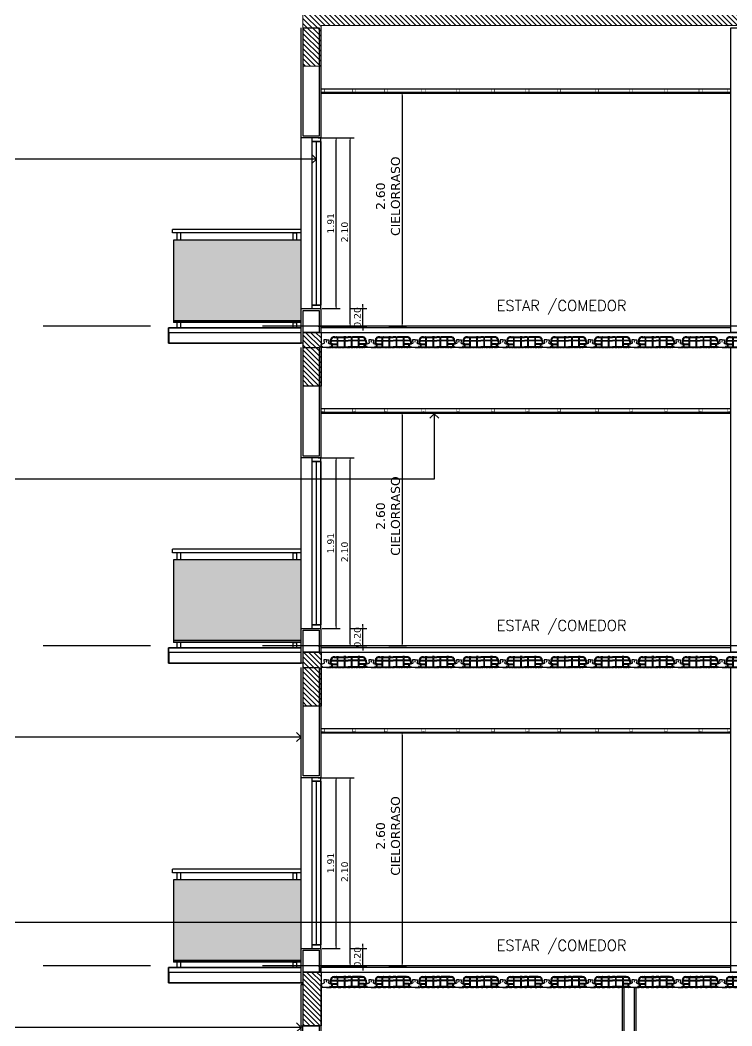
# Model space of a CAD drawing. Header units: metres. Extents: x 126 to 596, y -539 to -70.
# Drawn here: x 337.59 to 345.53, y -383.05 to -371.83 of the extents above; entities that cross this region are included whole.
import ezdxf
from ezdxf import colors
from ezdxf.entities.mleader import LeaderData, LeaderLine
from ezdxf.math import Vec2, Vec3

# ---------------------------------------------------------------- set-up
doc = ezdxf.new("R2010")
doc.units = ezdxf.units.M
doc.header["$LTSCALE"] = 10
doc.linetypes.add('DASHED2', pattern=[0.375, 0.25, -0.125])
doc.linetypes.add('HIDDEN', pattern=[0.375, 0.25, -0.125])
for name, color, linetype in [('01', 1, 'Continuous'), ('02', 2, 'Continuous'), ('1_MUROS', 6, 'Continuous'), ('A- Hatch Hormigon', 255, 'Continuous'), ('A-Aberturas', 2, 'Continuous'), ('A-Autos', 254, 'Continuous'), ('A-Muros', 4, 'Continuous'), ('A-Referencias', 2, 'Continuous'), ('Corte t', 2, 'Continuous'), ('Dr Bloques', 1, 'Continuous'), ('Dr Ejes en bloque', 4, 'Continuous'), ('Fachada 02', 2, 'Continuous'), ('Losa rap sapito', 251, 'Continuous'), ('PISO', 251, 'Continuous'), ('Texto', 3, 'Continuous'), ('V-01', 1, 'Continuous')]:
    doc.layers.add(name, color=color, linetype=linetype)
doc.layers.add('Dimension', color=3, linetype='Continuous', lineweight=5)
doc.layers.add('PILAR_HORMIGON', color=5, linetype='Continuous', lineweight=20)
doc.layers.add('M1-Muro Común 20', color=12, linetype='Continuous', transparency=0.5)
doc.styles.add('1-100', font='arial.ttf', dxfattribs={"height": 0.15})
doc.styles.add('T12', font='romans.shx', dxfattribs={"height": 0.12})
doc.styles.add('Verdana', font='verdana.ttf')
doc.dimstyles.new('ST-COTA-25', dxfattribs={"dimscale": 0.25, "dimtxt": 0.3, "dimasz": 0.1, "dimexe": 0.18, "dimexo": 0.0625, "dimgap": 0.09, "dimtad": 1, "dimzin": 1, "dimdsep": 46, "dimtxsty": 'Verdana', "dimblk1": 'COTA_N', "dimblk2": 'COTA_N', "dimsah": 1, "dimcen": 0.09, "dimclrd": 8, "dimclre": 8, "dimclrt": 7, "dimadec": 0, "dimazin": 0, "dimtfac": 1, "dimtix": 1, "dimtmove": 0, "dimatfit": 3, "dimldrblk": 'COTA_N', "dimfxl": 0.18, "dimtolj": 1, "dimtzin": 0, "dimarcsym": 0})

# ---------------------------------------------------------------- blocks, each defined once
blk = doc.blocks.new('COTA_N')
for p, q in [((-1, 0), (0, 0)), ((0, 0.5), (0, -0.5))]:
    blk.add_line(p, q)
at = {"color": 3, "const_width": 0.065}
blk.add_lwpolyline([(0.14, 0.14), (0.28, 0.28), (0, 0), (-0.14, -0.14), (-0.28, -0.28)], dxfattribs=at)
blk = doc.blocks.new('*D130')
at = {"layer": 'Defpoints', "color": 0, "transparency": 16777216}
for p in [(0.441, 2.67), (0.441, 0.07), (0.607, 0.07)]:
    blk.add_point(p, dxfattribs=at)
at = {"layer": 'Dimension', "color": 8, "lineweight": -2, "transparency": 16777216}
for p, q in [((0.456, 2.67), (0.652, 2.67)), ((0.607, 2.645), (0.607, 0.095)), ((0.456, 0.07), (0.652, 0.07))]:
    blk.add_line(p, q, dxfattribs=at)
at = {"layer": 'Dimension', "color": 8, "lineweight": -2, "transparency": 16777216, "xscale": 0.025, "yscale": 0.025, "zscale": 0.025}
for p, rotation in [((0.607, 2.67), 90), ((0.607, 0.07), 270)]:
    blk.add_blockref('COTA_N', p, dxfattribs=dict(at, rotation=rotation))
at = {"layer": 'Dimension', "color": 2, "transparency": 16777216, "insert": (0.448, 1.52), "char_height": 0.1, "attachment_point": 5, "rotation": 90, "style": 'Verdana'}
blk.add_mtext('\\A1;2.60\\PCIELORRASO', dxfattribs=at)
blk = doc.blocks.new('*D137')
at = {"layer": 'Defpoints', "color": 0, "transparency": 16777216}
for p in [(0, 0.265), (0.168, 0.265), (-0.301, 0.07)]:
    blk.add_point(p, dxfattribs=at)
at = {"layer": 'Dimension', "color": 8, "lineweight": -2, "transparency": 16777216}
for p, q in [((0.016, 0.265), (0.213, 0.265)), ((0.168, 0.29), (0.168, 0.315)), ((0.168, 0.07), (0.168, 0.265)), ((-0.285, 0.07), (0.213, 0.07)), ((0.168, 0.045), (0.168, 0.02))]:
    blk.add_line(p, q, dxfattribs=at)
at = {"layer": 'Dimension', "color": 8, "lineweight": -2, "transparency": 16777216, "xscale": 0.025, "yscale": 0.025, "zscale": 0.025}
for p, rotation in [((0.168, 0.265), 270), ((0.168, 0.07), 90)]:
    blk.add_blockref('COTA_N', p, dxfattribs=dict(at, rotation=rotation))
at = {"layer": 'Dimension', "color": 2, "transparency": 16777216, "insert": (0.106, 0.167), "char_height": 0.075, "attachment_point": 5, "rotation": 90, "style": 'Verdana'}
blk.add_mtext('\\A1;0.20', dxfattribs=at)
blk = doc.blocks.new('*D138')
at = {"layer": 'Defpoints', "color": 0, "transparency": 16777216}
for p in [(-0.301, 2.17), (-0.131, 2.17), (-0.301, 0.265)]:
    blk.add_point(p, dxfattribs=at)
at = {"layer": 'Dimension', "color": 8, "lineweight": -2, "transparency": 16777216}
for p, q in [((-0.286, 2.17), (-0.086, 2.17)), ((-0.131, 0.29), (-0.131, 2.145)), ((-0.286, 0.265), (-0.086, 0.265))]:
    blk.add_line(p, q, dxfattribs=at)
at = {"layer": 'Dimension', "color": 8, "lineweight": -2, "transparency": 16777216, "xscale": 0.025, "yscale": 0.025, "zscale": 0.025}
for p, rotation in [((-0.131, 2.17), 90), ((-0.131, 0.265), 270)]:
    blk.add_blockref('COTA_N', p, dxfattribs=dict(at, rotation=rotation))
at = {"layer": 'Dimension', "color": 2, "transparency": 16777216, "insert": (-0.192, 1.218), "char_height": 0.075, "attachment_point": 5, "rotation": 90, "style": 'Verdana'}
blk.add_mtext('\\A1;1.91', dxfattribs=at)
blk = doc.blocks.new('*D132')
at = {"layer": 'Defpoints', "color": 0, "transparency": 16777216}
for p in [(-0.349, 2.17), (0.026, 2.17), (-0.348, 0.07)]:
    blk.add_point(p, dxfattribs=at)
at = {"layer": 'Dimension', "color": 8, "lineweight": -2, "transparency": 16777216}
for p, q in [((-0.333, 2.17), (0.071, 2.17)), ((0.026, 0.095), (0.026, 2.145)), ((-0.332, 0.07), (0.071, 0.07))]:
    blk.add_line(p, q, dxfattribs=at)
at = {"layer": 'Dimension', "color": 8, "lineweight": -2, "transparency": 16777216, "xscale": 0.025, "yscale": 0.025, "zscale": 0.025}
for p, rotation in [((0.026, 2.17), 90), ((0.026, 0.07), 270)]:
    blk.add_blockref('COTA_N', p, dxfattribs=dict(at, rotation=rotation))
at = {"layer": 'Dimension', "color": 2, "transparency": 16777216, "insert": (-0.036, 1.12), "char_height": 0.075, "attachment_point": 5, "rotation": 90, "style": 'Verdana'}
blk.add_mtext('\\A1;2.10', dxfattribs=at)
blk = doc.blocks.new('VIGUETA NUEVA')
at = {"layer": '02'}
for p, q in [((852.277, 1549.624), (852.243, 1549.611)), ((852.243, 1549.581), (852.243, 1549.611)), ((852.243, 1549.581), (852.248, 1549.576)), ((852.305, 1549.576), (852.248, 1549.576)), ((852.305, 1549.666), (852.277, 1549.666)), ((852.277, 1549.666), (852.277, 1549.661)), ((852.277, 1549.661), (852.281, 1549.631)), ((852.305, 1549.666), (852.334, 1549.666)), ((852.305, 1549.576), (852.363, 1549.576)), ((852.334, 1549.661), (852.33, 1549.631)), ((852.334, 1549.666), (852.334, 1549.661)), ((852.334, 1549.624), (852.368, 1549.611)), ((852.368, 1549.581), (852.363, 1549.576)), ((852.368, 1549.581), (852.368, 1549.611))]:
    blk.add_line(p, q, dxfattribs=at)
for centre, start, end in [((852.274, 1549.631), 294.8533, 4.4381), ((852.337, 1549.631), 175.5619, 245.1467)]:
    blk.add_arc(centre, 0.00704, start, end, dxfattribs=at)
blk = doc.blocks.new('VIGUETA NUEVA1')
at = {"layer": 'PISO'}
for centre in [(-0.044, -0.081), (0, -0.02), (0.05, -0.081)]:
    blk.add_circle(centre, 0.00324, dxfattribs=at)
at = {"layer": '1_MUROS'}
blk.add_blockref('VIGUETA NUEVA', (-852.305, -1549.666), dxfattribs=at)
blk = doc.blocks.new('Losa rap zapito')
at = {"layer": 'Losa rap sapito'}
for p, q in [((283.728, -291.824), (283.726, -291.839)), ((283.746, -291.848), (283.728, -291.842)), ((283.732, -291.804), (283.729, -291.823)), ((283.739, -291.812), (283.736, -291.833)), ((283.753, -291.842), (283.738, -291.836)), ((283.742, -291.81), (283.805, -291.81)), ((283.744, -291.804), (283.805, -291.804)), ((283.747, -291.88), (283.746, -291.848)), ((283.753, -291.81), (283.805, -291.81)), ((283.753, -291.842), (283.805, -291.842)), ((283.756, -291.849), (283.805, -291.849)), ((283.771, -291.772), (283.805, -291.772)), ((283.781, -291.764), (283.8, -291.764)), ((283.801, -291.763), (283.821, -291.763)), ((283.808, -291.801), (283.808, -291.775)), ((283.808, -291.839), (283.808, -291.813)), ((283.815, -291.801), (283.815, -291.775)), ((283.815, -291.872), (283.815, -291.813)), ((283.818, -291.772), (283.884, -291.772)), ((283.818, -291.804), (283.884, -291.804)), ((283.818, -291.81), (283.884, -291.81)), ((283.821, -291.764), (283.881, -291.764)), ((283.901, -291.763), (283.882, -291.763)), ((283.887, -291.801), (283.887, -291.775)), ((283.887, -291.872), (283.887, -291.813)), ((283.894, -291.801), (283.894, -291.775)), ((283.894, -291.872), (283.894, -291.813)), ((283.897, -291.772), (283.93, -291.772)), ((283.897, -291.804), (283.93, -291.804)), ((283.897, -291.81), (283.93, -291.81)), ((283.902, -291.764), (283.93, -291.764)), ((283.959, -291.764), (283.93, -291.764)), ((283.964, -291.772), (283.93, -291.772)), ((283.964, -291.804), (283.93, -291.804)), ((283.964, -291.81), (283.93, -291.81)), ((283.96, -291.763), (283.979, -291.763)), ((283.967, -291.801), (283.967, -291.775)), ((283.967, -291.872), (283.967, -291.813)), ((283.973, -291.801), (283.973, -291.775)), ((283.973, -291.872), (283.973, -291.813)), ((284.043, -291.772), (283.976, -291.772)), ((284.043, -291.804), (283.976, -291.804)), ((284.043, -291.81), (283.976, -291.81)), ((284.039, -291.764), (283.98, -291.764)), ((284.059, -291.763), (284.04, -291.763)), ((284.046, -291.801), (284.046, -291.775)), ((284.046, -291.872), (284.046, -291.813)), ((284.053, -291.801), (284.053, -291.775)), ((284.053, -291.839), (284.053, -291.813)), ((284.09, -291.772), (284.056, -291.772)), ((284.117, -291.804), (284.056, -291.804)), ((284.119, -291.81), (284.056, -291.81)), ((284.107, -291.81), (284.056, -291.81)), ((284.107, -291.842), (284.056, -291.842)), ((284.104, -291.849), (284.056, -291.849)), ((284.079, -291.764), (284.06, -291.764)), ((284.107, -291.842), (284.123, -291.836)), ((284.114, -291.88), (284.115, -291.848)), ((284.115, -291.848), (284.133, -291.842)), ((284.121, -291.812), (284.125, -291.833)), ((284.129, -291.804), (284.131, -291.823)), ((284.133, -291.824), (284.135, -291.839)), ((283.754, -291.884), (283.75, -291.884)), ((283.754, -291.884), (283.752, -291.884)), ((283.754, -291.884), (283.752, -291.884)), ((283.754, -291.872), (283.754, -291.851)), ((283.754, -291.884), (283.754, -291.883)), ((283.754, -291.883), (283.76, -291.883)), ((283.757, -291.875), (283.805, -291.875)), ((283.76, -291.884), (283.76, -291.883)), ((283.76, -291.884), (283.766, -291.884)), ((283.771, -291.883), (283.766, -291.883)), ((283.766, -291.884), (283.766, -291.883)), ((283.771, -291.884), (283.771, -291.883)), ((283.771, -291.884), (283.777, -291.884)), ((283.777, -291.884), (283.777, -291.883)), ((283.783, -291.883), (283.777, -291.883)), ((283.783, -291.884), (283.783, -291.883)), ((283.783, -291.884), (283.789, -291.884)), ((283.789, -291.884), (283.789, -291.883)), ((283.789, -291.883), (283.795, -291.883)), ((283.795, -291.884), (283.795, -291.883)), ((283.8, -291.884), (283.795, -291.884)), ((283.8, -291.883), (283.806, -291.883)), ((283.8, -291.884), (283.8, -291.883)), ((283.806, -291.884), (283.806, -291.883)), ((283.812, -291.884), (283.806, -291.884)), ((283.808, -291.872), (283.808, -291.852)), ((283.812, -291.883), (283.818, -291.883)), ((283.812, -291.884), (283.812, -291.883)), ((283.812, -291.883), (283.818, -291.883)), ((283.818, -291.875), (283.884, -291.875)), ((283.818, -291.884), (283.818, -291.883)), ((283.818, -291.884), (283.823, -291.884)), ((283.829, -291.883), (283.823, -291.883)), ((283.823, -291.884), (283.823, -291.883)), ((283.829, -291.884), (283.829, -291.883)), ((283.829, -291.884), (283.835, -291.884)), ((283.835, -291.884), (283.835, -291.883)), ((283.841, -291.883), (283.835, -291.883)), ((283.841, -291.884), (283.841, -291.883)), ((283.841, -291.884), (283.847, -291.884)), ((283.847, -291.884), (283.847, -291.883)), ((283.847, -291.883), (283.852, -291.883)), ((283.852, -291.884), (283.852, -291.883)), ((283.858, -291.884), (283.852, -291.884)), ((283.858, -291.883), (283.864, -291.883)), ((283.858, -291.884), (283.858, -291.883)), ((283.864, -291.884), (283.864, -291.883)), ((283.87, -291.884), (283.864, -291.884)), ((283.87, -291.883), (283.875, -291.883)), ((283.87, -291.884), (283.87, -291.883)), ((283.87, -291.883), (283.875, -291.883)), ((283.875, -291.884), (283.875, -291.883)), ((283.875, -291.884), (283.881, -291.884)), ((283.887, -291.883), (283.881, -291.883)), ((283.881, -291.884), (283.881, -291.883)), ((283.887, -291.884), (283.887, -291.883)), ((283.887, -291.884), (283.893, -291.884)), ((283.893, -291.884), (283.893, -291.883)), ((283.899, -291.883), (283.893, -291.883)), ((283.897, -291.875), (283.93, -291.875)), ((283.899, -291.884), (283.899, -291.883)), ((283.899, -291.884), (283.904, -291.884)), ((283.904, -291.884), (283.904, -291.883)), ((283.904, -291.883), (283.91, -291.883)), ((283.91, -291.884), (283.91, -291.883)), ((283.916, -291.884), (283.91, -291.884)), ((283.916, -291.883), (283.922, -291.883)), ((283.916, -291.884), (283.916, -291.883)), ((283.922, -291.884), (283.922, -291.883)), ((283.927, -291.884), (283.922, -291.884)), ((283.927, -291.884), (283.927, -291.883)), ((283.927, -291.883), (283.93, -291.883)), ((283.964, -291.875), (283.93, -291.875)), ((283.933, -291.883), (283.93, -291.883)), ((283.933, -291.884), (283.933, -291.883)), ((283.933, -291.884), (283.939, -291.884)), ((283.945, -291.883), (283.939, -291.883)), ((283.939, -291.884), (283.939, -291.883)), ((283.945, -291.884), (283.945, -291.883)), ((283.945, -291.884), (283.951, -291.884)), ((283.951, -291.884), (283.951, -291.883)), ((283.956, -291.883), (283.951, -291.883)), ((283.956, -291.884), (283.956, -291.883)), ((283.962, -291.884), (283.956, -291.884)), ((283.962, -291.884), (283.962, -291.883)), ((283.962, -291.883), (283.968, -291.883)), ((283.968, -291.884), (283.968, -291.883)), ((283.974, -291.884), (283.968, -291.884)), ((283.974, -291.883), (283.98, -291.883)), ((283.974, -291.884), (283.974, -291.883)), ((284.043, -291.875), (283.976, -291.875)), ((283.98, -291.884), (283.98, -291.883)), ((283.985, -291.884), (283.98, -291.884)), ((283.991, -291.883), (283.985, -291.883)), ((283.985, -291.884), (283.985, -291.883)), ((283.991, -291.883), (283.985, -291.883)), ((283.991, -291.884), (283.991, -291.883)), ((283.991, -291.884), (283.997, -291.884)), ((284.003, -291.883), (283.997, -291.883)), ((283.997, -291.884), (283.997, -291.883)), ((284.003, -291.884), (284.003, -291.883)), ((284.003, -291.884), (284.008, -291.884)), ((284.008, -291.884), (284.008, -291.883)), ((284.014, -291.883), (284.008, -291.883)), ((284.014, -291.884), (284.014, -291.883)), ((284.02, -291.884), (284.014, -291.884)), ((284.02, -291.884), (284.02, -291.883)), ((284.02, -291.883), (284.026, -291.883)), ((284.026, -291.884), (284.026, -291.883)), ((284.032, -291.884), (284.026, -291.884)), ((284.032, -291.883), (284.037, -291.883)), ((284.032, -291.884), (284.032, -291.883)), ((284.037, -291.884), (284.037, -291.883)), ((284.043, -291.884), (284.037, -291.884)), ((284.049, -291.883), (284.043, -291.883)), ((284.043, -291.884), (284.043, -291.883)), ((284.049, -291.883), (284.043, -291.883)), ((284.049, -291.884), (284.049, -291.883)), ((284.049, -291.884), (284.055, -291.884)), ((284.053, -291.872), (284.053, -291.852)), ((284.06, -291.883), (284.055, -291.883)), ((284.055, -291.884), (284.055, -291.883)), ((284.104, -291.875), (284.056, -291.875)), ((284.06, -291.884), (284.06, -291.883)), ((284.06, -291.884), (284.066, -291.884)), ((284.066, -291.884), (284.066, -291.883)), ((284.072, -291.883), (284.066, -291.883)), ((284.072, -291.884), (284.072, -291.883)), ((284.078, -291.884), (284.072, -291.884)), ((284.078, -291.884), (284.078, -291.883)), ((284.078, -291.883), (284.084, -291.883)), ((284.084, -291.884), (284.084, -291.883)), ((284.089, -291.884), (284.084, -291.884)), ((284.089, -291.883), (284.095, -291.883)), ((284.089, -291.884), (284.089, -291.883)), ((284.095, -291.884), (284.095, -291.883)), ((284.101, -291.884), (284.095, -291.884)), ((284.101, -291.884), (284.101, -291.883)), ((284.107, -291.883), (284.101, -291.883)), ((284.107, -291.872), (284.107, -291.851)), ((284.107, -291.884), (284.107, -291.883)), ((284.107, -291.884), (284.109, -291.884)), ((284.107, -291.884), (284.109, -291.884)), ((284.107, -291.884), (284.11, -291.884))]:
    blk.add_line(p, q, dxfattribs=at)
for centre, radius, start, end in [((283.729, -291.839), 0.00289, 171.8699, 249.444), ((283.729, -291.824), 0.000963, 81.8699, 171.8699), ((283.772, -291.804), 0.0404, 77.2971, 181.0135), ((283.739, -291.833), 0.00289, 171.8699, 249.444), ((283.742, -291.813), 0.00289, 90, 165.2593), ((283.772, -291.804), 0.0317, 92.259, 174.7894), ((283.744, -291.801), 0.00289, 180.2316, 270), ((283.756, -291.852), 0.00289, 90, 168.5947), ((283.801, -291.764), 0.000963, 90, 180), ((283.805, -291.775), 0.00289, 0, 90), ((283.805, -291.801), 0.00289, 270, 0), ((283.805, -291.813), 0.00289, 0, 90), ((283.805, -291.839), 0.00289, 270, 0), ((283.805, -291.852), 0.00289, 0, 90), ((283.818, -291.775), 0.00289, 90, 180), ((283.818, -291.801), 0.00289, 180, 270), ((283.818, -291.813), 0.00289, 90, 180), ((283.821, -291.764), 0.000963, 0, 90), ((283.882, -291.764), 0.000963, 90, 180), ((283.884, -291.775), 0.00289, 0, 90), ((283.884, -291.801), 0.00289, 270, 0), ((283.884, -291.813), 0.00289, 0, 90), ((283.897, -291.775), 0.00289, 90, 180), ((283.897, -291.801), 0.00289, 180, 270), ((283.897, -291.813), 0.00289, 90, 180), ((283.901, -291.764), 0.000963, 0, 90), ((283.96, -291.764), 0.000963, 90, 180), ((283.964, -291.775), 0.00289, 0, 90), ((283.964, -291.801), 0.00289, 270, 0), ((283.964, -291.813), 0.00289, 0, 90), ((283.976, -291.775), 0.00289, 90, 180), ((283.976, -291.801), 0.00289, 180, 270), ((283.976, -291.813), 0.00289, 90, 180), ((283.979, -291.764), 0.000963, 0, 90), ((284.04, -291.764), 0.000963, 90, 180), ((284.043, -291.775), 0.00289, 0, 90), ((284.043, -291.801), 0.00289, 270, 0), ((284.043, -291.813), 0.00289, 0, 90), ((284.056, -291.775), 0.00289, 90, 180), ((284.056, -291.801), 0.00289, 180, 270), ((284.056, -291.813), 0.00289, 90, 180), ((284.056, -291.839), 0.00289, 180, 270), ((284.056, -291.852), 0.00289, 90, 180), ((284.059, -291.764), 0.000963, 0, 90), ((284.088, -291.804), 0.0404, 358.9865, 102.7029), ((284.088, -291.804), 0.0317, 5.2106, 87.741), ((284.104, -291.852), 0.00289, 11.4053, 90), ((284.117, -291.801), 0.00289, 270, 359.7684), ((284.119, -291.813), 0.00289, 14.7407, 90), ((284.122, -291.833), 0.00289, 290.556, 8.1301), ((284.132, -291.824), 0.000963, 8.1301, 98.1301), ((284.132, -291.839), 0.00289, 290.556, 8.1301), ((283.751, -291.88), 0.0039, 182.4799, 268.1248), ((283.757, -291.872), 0.00289, 180, 271.41), ((283.805, -291.872), 0.00289, 270, 0), ((283.818, -291.872), 0.00289, 180, 270), ((283.884, -291.872), 0.00289, 270, 0), ((283.897, -291.872), 0.00289, 180, 270), ((283.964, -291.872), 0.00289, 270, 0), ((283.976, -291.872), 0.00289, 180, 270), ((284.043, -291.872), 0.00289, 270, 0), ((284.056, -291.872), 0.00289, 180, 270), ((284.104, -291.872), 0.00289, 268.59, 0), ((284.11, -291.88), 0.0039, 271.8752, 357.5201)]:
    blk.add_arc(centre, radius, start, end, dxfattribs=at)
blk = doc.blocks.new('Dr Bloque Planta tipo')
at = {"layer": 'A-Muros', "color": 1}
for p, q in [((340.724, -227.758), (340.734, -227.758)), ((340.734, -227.758), (340.734, -227.778))]:
    blk.add_line(p, q, dxfattribs=at)
for points in [[(340.944, -227.278), (340.944, -228.558), (340.724, -228.558), (340.724, -227.778)], [(340.724, -227.758), (340.724, -227.298), (340.734, -227.298), (340.734, -227.278), (340.724, -227.278)]]:
    blk.add_lwpolyline(points, dxfattribs=at)
blk.add_lwpolyline([(344.31, -230.728), (344.31, -227.328), (344.46, -227.328), (344.46, -230.728)], close=True, dxfattribs=at)
at = {"layer": 'A-Muros'}
for points in [[(344.33, -230.728), (344.33, -227.328), (344.44, -227.328), (344.44, -230.728), (344.33, -230.728)], [(340.744, -228.538), (340.744, -227.758), (340.924, -227.758), (340.924, -228.538)]]:
    blk.add_lwpolyline(points, close=True, dxfattribs=at)
blk = doc.blocks.new('niveles')
at = {"layer": 'PISO', "linetype": 'HIDDEN'}
for p, q in [((572.152, -276.364), (533.455, -276.364)), ((572.152, -279.934), (533.455, -279.934)), ((572.152, -283.504), (533.455, -283.504))]:
    blk.add_line(p, q, dxfattribs=at)
blk = doc.blocks.new('_Open90')
at = {"color": 0, "linetype": 'ByBlock', "lineweight": -2}
for p, q in [((0, 0), (-1, 0)), ((-0.5, 0.5), (0, 0)), ((0, 0), (-0.5, -0.5))]:
    blk.add_line(p, q, dxfattribs=at)
blk = doc.blocks.new('A$C62401038')
at = {"layer": 'A- Hatch Hormigon'}
h = blk.add_hatch(dxfattribs=at)
h.set_pattern_fill('ANSI31', color=256, scale=0.0125, angle=-90, style=0)
h.set_pattern_definition([(315, (-2.47364, 2), (0.0280633, 0.0280633), [])])
h.paths.add_polyline_path([(-0.5, -0.12), (-0.5, -0.12), (-0.5, -0.6), (-0.3, -0.6), (-0.3, 0), (-0.5, 0)])
at = {"layer": 'M1-Muro Común 20', "transparency": 33554460}
h = blk.add_hatch(color=141, dxfattribs=at)
h.dxf.hatch_style = 1
h.paths.add_polyline_path([(-1.946, 0.13), (-0.521, 0.13), (-0.521, 1.03), (-1.946, 1.03)])
h = blk.add_hatch(color=141, dxfattribs=at)
h.dxf.hatch_style = 1
h.paths.add_polyline_path([(-1.946, 0.13), (-0.521, 0.13), (-0.521, 1.03), (-1.946, 1.03)])
at = {"layer": 'M1-Muro Común 20', "transparency": 33554687}
h = blk.add_hatch(dxfattribs=at)
h.set_pattern_fill('ANGLE', color=114)
h.set_pattern_definition([(0, (-341.2456, 358.885), (0, 6.985), [5.08, -1.905]), (90, (-341.2456, 358.885), (-6.985, 4e-16), [5.08, -1.905])])
h.paths.add_polyline_path([(0.2, 0), (-0.501, 0), (-0.5, -0.12), (0, -0.12), (0, -0.6), (0.2, -0.6)])
h.paths.add_polyline_path([(5.349, 0), (5.149, 0), (5.149, -0.6), (5.349, -0.6)])
h.paths.add_polyline_path([(10.6, 0), (10.4, 0), (10.4, -0.6), (10.6, -0.6)])
h.paths.add_polyline_path([(14.35, 0), (14.15, 0), (14.15, -0.6), (14.35, -0.6)])
h.paths.add_polyline_path([(17.15, 0), (16.95, 0), (16.95, -0.6), (17.15, -0.6)])
h.paths.add_polyline_path([(23.8, -0.12), (24.104, -0.12), (24.104, 0), (23.6, 0), (23.6, -0.6), (23.8, -0.6)])
h.paths.add_polyline_path([(24.299, 0), (24.119, 0), (24.104, 0), (24.104, -0.12), (24.299, -0.12)])
at = {"color": 5}
for p, q in [((-0.501, 0), (-0.3, 0)), ((-0.5, -0.12), (-0.501, 0)), ((-0.5, -0.12), (-0.501, 0)), ((-0.3, 0), (-0.3, -0.6)), ((-0.3, 0), (5.149, 0)), ((-0.5, -0.6), (-0.5, -0.12)), ((-0.5, -0.12), (-0.5, -0.12)), ((-0.5, -0.12), (-0.5, -0.12)), ((5.149, -0.17), (-0.3, -0.17)), ((-0.3, -0.6), (-0.5, -0.6))]:
    blk.add_line(p, q, dxfattribs=at)
at = {"color": 2}
for p, q in [((4.274, 0.07), (-0.301, 0.07)), ((4.274, 0.05), (-0.301, 0.05))]:
    blk.add_line(p, q, dxfattribs=at)
at = {"layer": '01'}
blk.add_lwpolyline([(-0.299, 2.72), (0.3, 2.72), (0.3, 2.72), (4.274, 2.72)], dxfattribs=at)
at = {"layer": '01', "linetype": 'Continuous'}
for points in [[(-0.299, 2.68), (0.34, 2.68), (0.34, 2.68), (4.274, 2.68)], [(-0.299, 2.67), (0.34, 2.67), (0.34, 2.67), (4.274, 2.67)]]:
    blk.add_lwpolyline(points, dxfattribs=at)
at = {"layer": 'A-Aberturas', "color": 1}
blk.add_line((-0.52, 0.27), (-0.52, 2.17), dxfattribs=at)
at = {"layer": 'A-Aberturas'}
for points in [[(-0.301, 2.17), (-0.401, 2.17), (-0.401, 2.13), (-0.301, 2.13)], [(-0.351, 2.13), (-0.301, 2.13), (-0.301, 0.305), (-0.351, 0.305)], [(-0.301, 0.305), (-0.401, 0.305), (-0.401, 0.265), (-0.301, 0.265)]]:
    blk.add_lwpolyline(points, close=True, dxfattribs=at)
at = {"layer": 'A-Aberturas', "color": 1}
blk.add_lwpolyline([(-0.401, 0.305), (-0.301, 0.305), (-0.301, 2.13), (-0.401, 2.13)], close=True, dxfattribs=at)
at = {"layer": 'A-Aberturas', "color": 253}
for points in [[(-0.521, 1.11), (-1.956, 1.11), (-1.956, 1.15)], [(-0.521, 1.15), (-1.956, 1.15)], [(-0.521, 1.11), (-1.956, 1.11), (-1.956, 1.15)], [(-0.521, 1.15), (-1.956, 1.15)], [(-1.866, 1.03), (-1.866, 1.11), (-1.906, 1.11)], [(-1.906, 1.03), (-1.906, 1.11)], [(-1.866, 1.03), (-1.866, 1.11), (-1.906, 1.11)], [(-1.906, 1.03), (-1.906, 1.11)], [(-0.611, 1.03), (-0.611, 1.11), (-0.571, 1.11)], [(-0.611, 1.03), (-0.611, 1.11), (-0.571, 1.11)], [(-0.571, 1.03), (-0.571, 1.11)], [(-0.571, 1.03), (-0.571, 1.11)], [(-0.521, 0.13), (-1.946, 0.13), (-1.946, 0.11)], [(-0.521, 0.13), (-1.946, 0.13), (-1.946, 0.11)], [(-0.521, 0.11), (-1.946, 0.11)], [(-0.521, 0.11), (-1.946, 0.11)], [(-1.866, 0.05), (-1.866, 0.11), (-1.906, 0.11)], [(-1.906, 0.05), (-1.906, 0.11)], [(-1.866, 0.05), (-1.866, 0.11), (-1.906, 0.11)], [(-1.906, 0.05), (-1.906, 0.11)], [(-0.611, 0.05), (-0.611, 0.11), (-0.571, 0.11)], [(-0.611, 0.05), (-0.611, 0.11), (-0.571, 0.11)], [(-0.571, 0.05), (-0.571, 0.11)], [(-0.571, 0.05), (-0.571, 0.11)]]:
    blk.add_lwpolyline(points, dxfattribs=at)
blk.add_lwpolyline([(-1.946, 0.13), (-0.521, 0.13), (-0.521, 1.03), (-1.946, 1.03)], close=True, dxfattribs=at)
blk.add_lwpolyline([(-1.946, 0.13), (-0.521, 0.13), (-0.521, 1.03), (-1.946, 1.03)], close=True, dxfattribs=at)
at = {"layer": 'A-Muros', "color": 1}
for points in [[(-0.301, 3.4), (-0.301, 2.17), (-0.521, 2.17), (-0.521, 3.4)], [(-0.5, -0.12), (-0.521, -0.12), (-0.522, 0.265), (-0.302, 0.265), (-0.301, 0)]]:
    blk.add_lwpolyline(points, dxfattribs=at)
at = {"layer": 'A-Muros'}
for points in [[(-0.501, 2.19), (-0.501, 3.4), (-0.321, 3.4), (-0.321, 2.19)], [(-0.501, 0), (-0.501, 0.245), (-0.321, 0.245), (-0.321, 0)]]:
    blk.add_lwpolyline(points, close=True, dxfattribs=at)
at = {"layer": 'A-Muros', "color": 1}
blk.add_lwpolyline([(4.274, 0), (4.274, 3.4), (4.434, 3.4), (4.434, 0)], close=True, dxfattribs=at)
at = {"layer": 'Fachada 02', "color": 253}
for p, q in [((-2.001, 0), (-2.001, 0.05)), ((-0.521, 0.05), (-2.001, 0.05)), ((-2.001, 0.05), (-0.521, 0.05)), ((-2, 0), (-2, 0.05)), ((-0.52, 0.05), (-2, 0.05)), ((-2, 0.05), (-0.52, 0.05)), ((-2, 0), (-2, 0.05)), ((-0.52, 0.05), (-2, 0.05)), ((-2, 0.05), (-0.52, 0.05)), ((-2, 0), (-2, -0.12)), ((-2, 0), (-2, -0.12)), ((-2.001, 0), (-2.001, -0.12)), ((-0.521, -0.12), (-2.001, -0.12)), ((-2.001, -0.12), (-0.521, -0.12)), ((-0.52, -0.12), (-2, -0.12)), ((-2, -0.12), (-0.52, -0.12)), ((-2, -0.12), (-0.52, -0.12)), ((-0.52, -0.12), (-2, -0.12))]:
    blk.add_line(p, q, dxfattribs=at)
at = {"layer": 'Fachada 02', "color": 253, "linetype": 'DASHED2'}
for points in [[(-2, -0.12), (-2, 0), (-0.52, 0)], [(-2, -0.12), (-2, 0), (-0.52, 0)], [(-2.001, -0.12), (-2.001, 0), (-0.521, 0)]]:
    blk.add_lwpolyline(points, dxfattribs=at)
at = {"layer": 'V-01', "const_width": 0.005}
for points in [[(-0.293, 2.717), (-0.298, 2.717), (-0.298, 2.682), (-0.293, 2.682), (-0.291, 2.685), (-0.272, 2.685), (-0.268, 2.682), (-0.263, 2.682), (-0.263, 2.717), (-0.268, 2.717)], [(0.058, 2.717), (0.053, 2.717), (0.053, 2.682), (0.058, 2.682), (0.061, 2.685), (0.08, 2.685), (0.083, 2.682), (0.088, 2.682), (0.088, 2.717), (0.083, 2.717)], [(0.412, 2.717), (0.407, 2.717), (0.407, 2.682), (0.412, 2.682), (0.414, 2.685), (0.433, 2.685), (0.437, 2.682), (0.442, 2.682), (0.442, 2.717), (0.437, 2.717)], [(0.831, 2.717), (0.826, 2.717), (0.826, 2.682), (0.831, 2.682), (0.834, 2.685), (0.853, 2.685), (0.856, 2.682), (0.861, 2.682), (0.861, 2.717), (0.856, 2.717)], [(1.218, 2.717), (1.213, 2.717), (1.213, 2.682), (1.218, 2.682), (1.22, 2.685), (1.239, 2.685), (1.243, 2.682), (1.248, 2.682), (1.248, 2.717), (1.243, 2.717)], [(1.604, 2.717), (1.599, 2.717), (1.599, 2.682), (1.604, 2.682), (1.607, 2.685), (1.626, 2.685), (1.629, 2.682), (1.634, 2.682), (1.634, 2.717), (1.629, 2.717)], [(1.991, 2.717), (1.986, 2.717), (1.986, 2.682), (1.991, 2.682), (1.993, 2.685), (2.012, 2.685), (2.016, 2.682), (2.021, 2.682), (2.021, 2.717), (2.016, 2.717)], [(1.991, 2.717), (1.986, 2.717), (1.986, 2.682), (1.991, 2.682), (1.993, 2.685), (2.012, 2.685), (2.016, 2.682), (2.021, 2.682), (2.021, 2.717), (2.016, 2.717)], [(2.344, 2.717), (2.339, 2.717), (2.339, 2.682), (2.344, 2.682), (2.346, 2.685), (2.366, 2.685), (2.369, 2.682), (2.374, 2.682), (2.374, 2.717), (2.369, 2.717)], [(2.764, 2.717), (2.759, 2.717), (2.759, 2.682), (2.764, 2.682), (2.766, 2.685), (2.785, 2.685), (2.789, 2.682), (2.794, 2.682), (2.794, 2.717), (2.789, 2.717)], [(3.15, 2.717), (3.145, 2.717), (3.145, 2.682), (3.15, 2.682), (3.152, 2.685), (3.172, 2.685), (3.175, 2.682), (3.18, 2.682), (3.18, 2.717), (3.175, 2.717)], [(3.537, 2.717), (3.532, 2.717), (3.532, 2.682), (3.537, 2.682), (3.539, 2.685), (3.558, 2.685), (3.562, 2.682), (3.567, 2.682), (3.567, 2.717), (3.562, 2.717)], [(3.923, 2.717), (3.918, 2.717), (3.918, 2.682), (3.923, 2.682), (3.925, 2.685), (3.945, 2.685), (3.948, 2.682), (3.953, 2.682), (3.953, 2.717), (3.948, 2.717)], [(4.244, 2.717), (4.239, 2.717), (4.239, 2.682), (4.244, 2.682), (4.246, 2.685), (4.266, 2.685), (4.269, 2.682), (4.274, 2.682), (4.274, 2.717), (4.269, 2.717)]]:
    blk.add_lwpolyline(points, dxfattribs=at)
at = {"layer": 'A-Muros'}
for p in [(-283.926, 291.714), (-283.426, 291.714), (-282.937, 291.714), (-282.447, 291.714), (-281.958, 291.714), (-281.468, 291.714), (-280.979, 291.714), (-280.489, 291.714), (-280, 291.714), (-279.511, 291.714)]:
    blk.add_blockref('Losa rap zapito', p, dxfattribs=at)
at = {"layer": 'Corte t', "xscale": -0.9559179682510148, "yscale": 0.9559179682510148, "zscale": 0.9559179682510148}
for p in [(-0.24, -0.084), (0.26, -0.084), (0.749, -0.084), (1.239, -0.084), (1.728, -0.084), (2.218, -0.084), (2.707, -0.084), (3.196, -0.084), (3.686, -0.084), (4.175, -0.084)]:
    blk.add_blockref('VIGUETA NUEVA1', p, dxfattribs=at)
at = {"layer": 'Texto', "transparency": 33554687, "style": 'T12'}
blk.add_text('ESTAR /COMEDOR', height=0.12, dxfattribs=at).set_placement((1.659, 0.239))
at = {"layer": 'Dimension'}
dim = blk.add_linear_dim(base=(0.607, 0.07), p1=(0.441, 2.67), p2=(0.441, 0.07), angle=90, text='<>\\PCIELORRASO', dimstyle='ST-COTA-25', override={"dimtxt": 0.4, "dimclrt": 2}, dxfattribs=at)
dim.commit()
dim.dimension.update_dxf_attribs({"geometry": '*D130', "text_midpoint": (0.607, 1.52), "dimtype": 128})
for base, p1, p2, picture, middle in [((0.026, 2.17), (-0.348, 0.07), (-0.349, 2.17), '*D132', (-0.036, 1.12)), ((-0.130932594, 2.17), (-0.301473514, 0.265), (-0.301473514, 2.17), '*D138', (-0.19241849, 1.2175)), ((0.167959232, 0.265), (-0.300659593, 0.07), (0, 0.265), '*D137', (0.106397782, 0.1675))]:
    dim = blk.add_linear_dim(base=base, p1=p1, p2=p2, angle=90, dimstyle='ST-COTA-25', override={"dimclrt": 2}, dxfattribs=at)
    dim.commit()
    dim.dimension.update_dxf_attribs({"geometry": picture, "text_midpoint": middle})

msp = doc.modelspace()

# ---------------------------------------------------------------- hatches: boundary and pattern name
at = {"layer": 'A- Hatch Hormigon'}
h = msp.add_hatch(dxfattribs=at)
h.set_pattern_fill('ANSI31', color=256, scale=0.0125, angle=-90, style=0)
h.set_pattern_definition([(315, (0, -30), (0.0280633004, 0.0280633004), [])])
h.paths.add_polyline_path([(355.396, -371.89), (355.396, -372.345), (355.596, -372.345), (355.596, -371.89), (358.196, -371.89), (358.196, -372.345), (358.396, -372.345), (358.396, -371.89), (364.845, -371.89), (364.845, -372.345), (365.045, -372.345), (365.046, -371.866), (365.545, -371.865), (365.545, -371.745), (353.435, -371.745), (353.435, -371.89)])
h.paths.add_polyline_path([(340.744, -371.745), (340.744, -371.895), (340.744, -372.345), (340.946, -372.345), (340.946, -371.89), (346.395, -371.89), (346.395, -372.345), (346.595, -372.345), (346.595, -371.89), (351.645, -371.89), (351.645, -372.345), (351.845, -372.345), (351.845, -371.889), (353.178, -371.89), (353.178, -371.745)])

# ---------------------------------------------------------------- linework, layer by layer
at = {"layer": 'A-Autos', "color": 114, "true_color": 0x139b48}
msp.add_line((340.945, -382.455, 0), (340.945, -382.405, 0), dxfattribs=at)
at = {"layer": 'PILAR_HORMIGON', "color": 5, "elevation": 0}
msp.add_lwpolyline([(340.744, -371.745), (353.178, -371.745), (353.178, -371.89), (351.845, -371.889), (351.845, -372.345), (351.645, -372.345), (351.645, -371.89), (346.595, -371.89), (346.595, -372.345), (346.395, -372.345), (346.395, -371.89), (340.946, -371.89), (340.946, -372.345), (340.744, -372.345), (340.744, -371.895), (340.744, -371.895), (340.744, -371.745)], dxfattribs=at)

# ---------------------------------------------------------------- block references
for p in [(341.246, -375.315, 0), (341.246, -378.885, 0), (341.246, -382.455, 0)]:
    msp.add_blockref('A$C62401038', p)
at = {"layer": 'Dr Bloques'}
msp.add_blockref('Dr Bloque Planta tipo', (0, -155.296, 0), dxfattribs=at)
at = {"layer": 'Dr Ejes en bloque'}
msp.add_blockref('niveles', (-195.608, -98.881, 0), dxfattribs=at)

# ---------------------------------------------------------------- leaders
at = {"layer": 'A-Referencias', "linetype": 'Continuous', "ltscale": 0.5}
ml = msp.add_multileader_mtext('Standard', dxfattribs=at)
ml.set_content('ABERTURA DE ALUMINIO COLOR FOSCO O NATURAL\\PPERFILERÍA LÍNEA INNOVA\\PC/ VIDRIO TEMPLADO 3+3MM', color=3, style='1-100')
ml.set_leader_properties(color=1)
ml.set_arrow_properties(name='OPEN90')
ml.build(insert=Vec2(0, 0))
ml.multileader.update_dxf_attribs({"text_left_attachment_type": 2, "text_right_attachment_type": 2, "dogleg_length": 0.05, "arrow_head_size": 0.1})
ctx = ml.context
ctx.base_point, ctx.char_height, ctx.arrow_head_size, ctx.landing_gap_size, ctx.plane_origin = Vec3(330.645, -373.38, 0), 0.15, 0.1, 0.025, Vec3(338.642, -373.38, 0)
ctx.left_attachment, ctx.right_attachment, ctx.text_align_type = 2, 2, 2
notes = []
notes.append((ctx, [(0, (1, 1, 0), (336.163, -373.38, 0), (-1, 0), 0.05, [(0, [(340.894, -373.38, 0)], 0, [])])]))
ctx.mtext.insert, ctx.mtext.alignment, ctx.mtext.flow_direction = Vec3(336.088, -373.032, 0), 3, 5
ml = msp.add_multileader_mtext('Standard', dxfattribs=at)
ml.set_content('CIELORRASO PLACAS DE YESO , TERMINACIÓN ENDUIDO  + PINTURA COLOR BLANCO, LÍNEA O MARCA (A DEFINIR)', color=3, style='1-100')
ml.set_leader_properties(color=1)
ml.set_arrow_properties(name='OPEN90')
ml.build(insert=Vec2(0, 0))
ml.multileader.update_dxf_attribs({"text_left_attachment_type": 2, "text_right_attachment_type": 2, "dogleg_length": 0.05, "arrow_head_size": 0.1})
ctx = ml.context
ctx.base_point, ctx.char_height, ctx.arrow_head_size, ctx.landing_gap_size, ctx.plane_origin = Vec3(328.924, -376.954, 0), 0.15, 0.1, 0.025, Vec3(338.642, -376.954, 0)
ctx.left_attachment, ctx.right_attachment, ctx.text_align_type = 2, 2, 2
notes.append((ctx, [(0, (1, 1, 0), (342.209, -376.954, 0), (-1, 0), 6.112, [(0, [(342.209, -376.224, 0)], 0, [])])]))
ctx.mtext.insert, ctx.mtext.width, ctx.mtext.alignment, ctx.mtext.flow_direction = Vec3(336.071, -376.694, 0), 7.57495, 3, 5
ml = msp.add_multileader_mtext('Standard', dxfattribs=at)
ml.set_content('MAMPOSTERÍA DE LADRILLOS HUECOS EN LAS FACHADAS DE 18x18x25CM, TERMINACIÓN EXTERIOR REVOQUE HIDRÓFUGO+TEXTURADO, COLOR A DEFINIR, TERM. INTERIOR: REVOQUE Y ENDUÍDO, PINTURA COLOR BLANCO HIELO (MARCA A DEFINIR)', color=3, style='1-100')
ml.set_leader_properties(color=1)
ml.set_arrow_properties(name='OPEN90')
ml.build(insert=Vec2(0, 0))
ml.multileader.update_dxf_attribs({"text_left_attachment_type": 2, "text_right_attachment_type": 2, "dogleg_length": 0.05, "arrow_head_size": 0.1})
ctx = ml.context
ctx.base_point, ctx.char_height, ctx.arrow_head_size, ctx.landing_gap_size, ctx.plane_origin = Vec3(327.44, -379.831, 0), 0.15, 0.1, 0.025, Vec3(338.642, -379.831, 0)
ctx.left_attachment, ctx.right_attachment, ctx.text_align_type = 2, 2, 2
notes.append((ctx, [(0, (1, 1, 0), (336.163, -379.831, 0), (-1, 0), 0.05, [(0, [(340.724, -379.831, 0)], 0, [])])]))
ctx.mtext.insert, ctx.mtext.width, ctx.mtext.alignment, ctx.mtext.flow_direction = Vec3(336.088, -379.301, 0), 8.69527, 3, 5
ml = msp.add_multileader_mtext('Standard', dxfattribs=at)
ml.set_content('PISO PORCELANATO DE 60X60 BORDE RETIFICADO\\P.', color=3, style='1-100')
ml.set_leader_properties(color=1)
ml.set_arrow_properties(name='OPEN90')
ml.build(insert=Vec2(0, 0))
ml.multileader.update_dxf_attribs({"text_left_attachment_type": 2, "text_right_attachment_type": 2, "dogleg_length": 0.05, "arrow_head_size": 0.1})
ctx = ml.context
ctx.base_point, ctx.char_height, ctx.arrow_head_size, ctx.landing_gap_size, ctx.plane_origin = Vec3(330.785, -381.901, 0), 0.15, 0.1, 0.025, Vec3(338.642, -381.901, 0)
ctx.left_attachment, ctx.right_attachment, ctx.text_align_type = 2, 2, 2
notes.append((ctx, [(0, (1, 1, 0), (345.885, -381.901, 0), (-1, 0), 9.788, [(0, [(345.885, -382.385, 0)], 0, [])])]))
ctx.mtext.insert, ctx.mtext.width, ctx.mtext.alignment, ctx.mtext.flow_direction = Vec3(336.071, -381.7, 0), 7.57495, 3, 5
ml = msp.add_multileader_mtext('Standard', dxfattribs=at)
ml.set_content('BUÑA HORIZONTAL S EN UNION DE MUROS CON VIGAS\\PC/ TRATAMIENTO P/ DILATACION DE JUNTAS', color=3, style='1-100')
ml.set_leader_properties(color=1)
ml.set_arrow_properties(name='OPEN90')
ml.build(insert=Vec2(0, 0))
ml.multileader.update_dxf_attribs({"text_left_attachment_type": 2, "text_right_attachment_type": 2, "dogleg_length": 0.05, "arrow_head_size": 0.1})
ctx = ml.context
ctx.base_point, ctx.char_height, ctx.arrow_head_size, ctx.landing_gap_size, ctx.plane_origin = Vec3(330.408, -383.071, 0), 0.15, 0.1, 0.025, Vec3(338.642, -383.071, 0)
ctx.left_attachment, ctx.right_attachment, ctx.text_align_type = 2, 2, 2
notes.append((ctx, [(0, (1, 1, 0), (336.163, -383.071, 0), (-1, 0), 0.05, [(0, [(340.724, -383.071, 0)], 0, [])])]))
ctx.mtext.insert, ctx.mtext.alignment, ctx.mtext.flow_direction = Vec3(336.088, -382.852, 0), 3, 5
for ctx, leaders in notes:
    for number, flags, end, landing, length, lines in leaders:
        leader = LeaderData()
        leader.index, (leader.has_last_leader_line, leader.has_dogleg_vector, leader.attachment_direction) = number, flags
        leader.last_leader_point, leader.dogleg_vector, leader.dogleg_length = Vec3(end), Vec3(landing), length
        for number, points, colour, breaks in lines:
            line = LeaderLine()
            line.index, line.vertices, line.color, line.breaks = number, Vec3.list(points), colors.encode_raw_color(colour), breaks
            leader.lines.append(line)
        ctx.leaders.append(leader)

doc.saveas('drawing.dxf')
